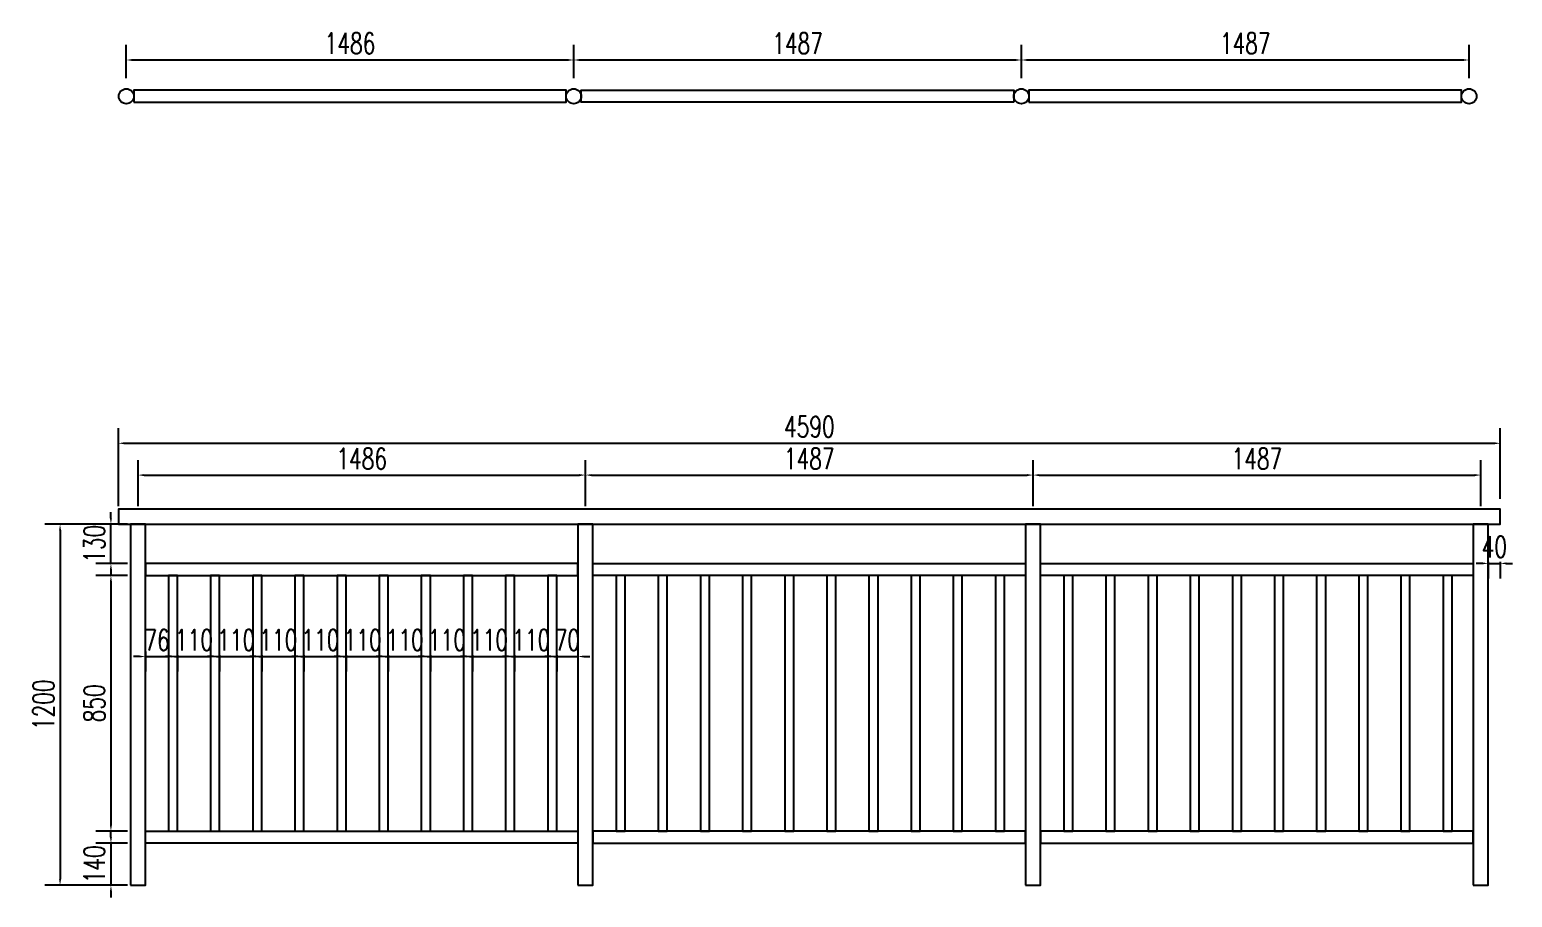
# Model space of a CAD drawing. Header units: millimetres. Extents: x -2430464 to 225692, y -180 to 1805330.
# Drawn here: x -1502092 to -1497167, y 614813 to 617697 of the extents above; entities that cross this region are included whole.
import ezdxf

# ---------------------------------------------------------------- set-up
doc = ezdxf.new("R2010")
doc.units = ezdxf.units.MM
doc.header["$LTSCALE"] = 1000
doc.layers.get('0').update_dxf_attribs({"linetype": 'CONTINUOUS'})
doc.layers.get('DEFPOINTS').update_dxf_attribs({"linetype": 'CONTINUOUS'})
for name, color, linetype in [('W-PLASTIC_RAILINGS塑木栏杆', 6, 'CONTINUOUS'), ('W-WOOD_FLOOR木地板', 30, 'CONTINUOUS'), ('景-通用-文字', 7, 'CONTINUOUS')]:
    doc.layers.add(name, color=color, linetype=linetype)
doc.styles.add('STANDARD_T3', font='simplex.shx', dxfattribs={"width": 0.7, "bigfont": 'gbcbig.shx'})
doc.dimstyles.new('W&&20', dxfattribs={"dimtxt": 70, "dimasz": 20, "dimexe": 50, "dimexo": 60, "dimgap": 20, "dimtad": 1, "dimdec": 0, "dimzin": 0, "dimdsep": 46, "dimtxsty": 'STANDARD_T3', "dimcen": 0.09, "dimclrd": 1, "dimclre": 1, "dimclrt": 7, "dimazin": 2, "dimtfac": 1, "dimtdec": 0, "dimtix": 1, "dimtmove": 2, "dimatfit": 3, "dimfxl": 0, "dimtolj": 1, "dimtzin": 0, "dimarcsym": 0})

# ---------------------------------------------------------------- blocks, each defined once
blk = doc.blocks.new('*D636')
at = {"layer": 'DEFPOINTS', "color": 0, "transparency": 16777216}
for p in [(-1501797.3, 616052.8), (-1501991.3, 614852.8), (-1501757.3, 614852.8)]:
    blk.add_point(p, dxfattribs=at)
at = {"layer": 'W-WOOD_FLOOR木地板', "color": 1, "lineweight": -2, "transparency": 16777216}
for p, q in [((-1501857.3, 616052.8), (-1502041.3, 616052.8)), ((-1501991.3, 616032.8), (-1501991.3, 614872.8)), ((-1501817.3, 614852.8), (-1502041.3, 614852.8))]:
    blk.add_line(p, q, dxfattribs=at)
at = {"layer": 'W-WOOD_FLOOR木地板', "color": 1, "transparency": 16777216}
for points in [[(-1501994.6, 616032.8), (-1501988, 616032.8), (-1501991.3, 616052.8)], [(-1501994.6, 614872.8), (-1501988, 614872.8), (-1501991.3, 614852.8)]]:
    blk.add_solid(points, dxfattribs=at)
at = {"layer": 'W-WOOD_FLOOR木地板', "color": 7, "transparency": 16777216, "insert": (-1502046.3, 615452.8), "char_height": 70, "attachment_point": 5, "rotation": 90, "style": 'STANDARD_T3'}
blk.add_mtext('\\A1;1200', dxfattribs=at)
blk = doc.blocks.new('*D637')
at = {"layer": 'DEFPOINTS', "color": 0, "transparency": 16777216}
for p in [(-1501707.3, 615882.8), (-1501822.3, 615032.8), (-1501707.3, 615032.8)]:
    blk.add_point(p, dxfattribs=at)
at = {"layer": 'W-WOOD_FLOOR木地板', "color": 1, "lineweight": -2, "transparency": 16777216}
for p, q in [((-1501767.3, 615882.8), (-1501872.3, 615882.8)), ((-1501822.3, 615862.8), (-1501822.3, 615052.8)), ((-1501767.3, 615032.8), (-1501872.3, 615032.8))]:
    blk.add_line(p, q, dxfattribs=at)
at = {"layer": 'W-WOOD_FLOOR木地板', "color": 1, "transparency": 16777216}
for points in [[(-1501825.6, 615862.8), (-1501819, 615862.8), (-1501822.3, 615882.8)], [(-1501825.6, 615052.8), (-1501819, 615052.8), (-1501822.3, 615032.8)]]:
    blk.add_solid(points, dxfattribs=at)
at = {"layer": 'W-WOOD_FLOOR木地板', "color": 7, "transparency": 16777216, "insert": (-1501877.3, 615457.8), "char_height": 70, "attachment_point": 5, "rotation": 90, "style": 'STANDARD_T3'}
blk.add_mtext('\\A1;850', dxfattribs=at)
blk = doc.blocks.new('*D635')
at = {"layer": 'DEFPOINTS', "color": 0, "transparency": 16777216}
for p in [(-1501822.3, 616052.8), (-1501707.3, 616052.8), (-1501707.3, 615922.8)]:
    blk.add_point(p, dxfattribs=at)
at = {"layer": 'W-WOOD_FLOOR木地板', "color": 1, "lineweight": -2, "transparency": 16777216}
for p, q in [((-1501822.3, 616072.8), (-1501822.3, 616092.8)), ((-1501767.3, 616052.8), (-1501872.3, 616052.8)), ((-1501822.3, 615922.8), (-1501822.3, 616052.8)), ((-1501767.3, 615922.8), (-1501872.3, 615922.8)), ((-1501822.3, 615902.8), (-1501822.3, 615882.8))]:
    blk.add_line(p, q, dxfattribs=at)
at = {"layer": 'W-WOOD_FLOOR木地板', "color": 1, "transparency": 16777216}
for points in [[(-1501825.6, 616072.8), (-1501819, 616072.8), (-1501822.3, 616052.8)], [(-1501825.6, 615902.8), (-1501819, 615902.8), (-1501822.3, 615922.8)]]:
    blk.add_solid(points, dxfattribs=at)
at = {"layer": 'W-WOOD_FLOOR木地板', "color": 7, "transparency": 16777216, "insert": (-1501877.3, 615987.8), "char_height": 70, "attachment_point": 5, "rotation": 90, "style": 'STANDARD_T3'}
blk.add_mtext('\\A1;130', dxfattribs=at)
blk = doc.blocks.new('*D638')
at = {"layer": 'DEFPOINTS', "color": 0, "transparency": 16777216}
for p in [(-1501707.3, 614992.8), (-1501822.2, 614852.8), (-1501707.3, 614852.8)]:
    blk.add_point(p, dxfattribs=at)
at = {"layer": 'W-WOOD_FLOOR木地板', "color": 1, "lineweight": -2, "transparency": 16777216}
for p, q in [((-1501822.2, 615012.8), (-1501822.2, 615032.8)), ((-1501767.3, 614992.8), (-1501872.2, 614992.8)), ((-1501822.2, 614992.8), (-1501822.2, 614852.8)), ((-1501767.3, 614852.8), (-1501872.2, 614852.8)), ((-1501822.2, 614832.8), (-1501822.2, 614812.8))]:
    blk.add_line(p, q, dxfattribs=at)
at = {"layer": 'W-WOOD_FLOOR木地板', "color": 1, "transparency": 16777216}
for points in [[(-1501825.6, 615012.8), (-1501818.9, 615012.8), (-1501822.2, 614992.8)], [(-1501825.6, 614832.8), (-1501818.9, 614832.8), (-1501822.2, 614852.8)]]:
    blk.add_solid(points, dxfattribs=at)
at = {"layer": 'W-WOOD_FLOOR木地板', "color": 7, "transparency": 16777216, "insert": (-1501877.2, 614922.8), "char_height": 70, "attachment_point": 5, "rotation": 90, "style": 'STANDARD_T3'}
blk.add_mtext('\\A1;140', dxfattribs=at)
blk = doc.blocks.new('*D639')
at = {"layer": 'DEFPOINTS', "color": 0, "transparency": 16777216}
for p in [(-1500246.3, 616216.3), (-1501732.3, 616052.8), (-1500246.3, 616052.8)]:
    blk.add_point(p, dxfattribs=at)
at = {"layer": 'W-WOOD_FLOOR木地板', "color": 1, "lineweight": -2, "transparency": 16777216}
for p, q in [((-1501732.3, 616112.8), (-1501732.3, 616266.3)), ((-1500246.3, 616112.8), (-1500246.3, 616266.3)), ((-1501712.3, 616216.3), (-1500266.3, 616216.3))]:
    blk.add_line(p, q, dxfattribs=at)
at = {"layer": 'W-WOOD_FLOOR木地板', "color": 1, "transparency": 16777216}
for points in [[(-1501712.3, 616219.6), (-1501712.3, 616212.9), (-1501732.3, 616216.3)], [(-1500266.3, 616219.6), (-1500266.3, 616212.9), (-1500246.3, 616216.3)]]:
    blk.add_solid(points, dxfattribs=at)
at = {"layer": 'W-WOOD_FLOOR木地板', "color": 7, "transparency": 16777216, "insert": (-1500989.3, 616271.3), "char_height": 70, "attachment_point": 5, "style": 'STANDARD_T3'}
blk.add_mtext('\\A1;1486', dxfattribs=at)
blk = doc.blocks.new('*D640')
at = {"layer": 'DEFPOINTS', "color": 0, "transparency": 16777216}
for p in [(-1498759.3, 616216.3), (-1500246.3, 616052.8), (-1498759.3, 616052.8)]:
    blk.add_point(p, dxfattribs=at)
at = {"layer": 'W-WOOD_FLOOR木地板', "color": 1, "lineweight": -2, "transparency": 16777216}
for p, q in [((-1500246.3, 616112.8), (-1500246.3, 616266.3)), ((-1498759.3, 616112.8), (-1498759.3, 616266.3)), ((-1500226.3, 616216.3), (-1498779.3, 616216.3))]:
    blk.add_line(p, q, dxfattribs=at)
at = {"layer": 'W-WOOD_FLOOR木地板', "color": 1, "transparency": 16777216}
for points in [[(-1500226.3, 616219.6), (-1500226.3, 616212.9), (-1500246.3, 616216.3)], [(-1498779.3, 616219.6), (-1498779.3, 616212.9), (-1498759.3, 616216.3)]]:
    blk.add_solid(points, dxfattribs=at)
at = {"layer": 'W-WOOD_FLOOR木地板', "color": 7, "transparency": 16777216, "insert": (-1499502.8, 616271.3), "char_height": 70, "attachment_point": 5, "style": 'STANDARD_T3'}
blk.add_mtext('\\A1;1487', dxfattribs=at)
blk = doc.blocks.new('*D641')
at = {"layer": 'DEFPOINTS', "color": 0, "transparency": 16777216}
for p in [(-1497272.3, 616216.3), (-1498759.3, 616052.8), (-1497272.3, 616052.8)]:
    blk.add_point(p, dxfattribs=at)
at = {"layer": 'W-WOOD_FLOOR木地板', "color": 1, "lineweight": -2, "transparency": 16777216}
for p, q in [((-1498759.3, 616112.8), (-1498759.3, 616266.3)), ((-1497272.3, 616112.8), (-1497272.3, 616266.3)), ((-1498739.3, 616216.3), (-1497292.3, 616216.3))]:
    blk.add_line(p, q, dxfattribs=at)
at = {"layer": 'W-WOOD_FLOOR木地板', "color": 1, "transparency": 16777216}
for points in [[(-1498739.3, 616219.6), (-1498739.3, 616212.9), (-1498759.3, 616216.3)], [(-1497292.3, 616219.6), (-1497292.3, 616212.9), (-1497272.3, 616216.3)]]:
    blk.add_solid(points, dxfattribs=at)
at = {"layer": 'W-WOOD_FLOOR木地板', "color": 7, "transparency": 16777216, "insert": (-1498015.8, 616271.3), "char_height": 70, "attachment_point": 5, "style": 'STANDARD_T3'}
blk.add_mtext('\\A1;1487', dxfattribs=at)
blk = doc.blocks.new('*U1112')
at = {"layer": 'W-PLASTIC_RAILINGS塑木栏杆'}
blk.add_lwpolyline([(-15, -420), (15, -420), (15, 430), (-15, 430)], close=True, dxfattribs=at)
blk = doc.blocks.new('*U1113')
at = {"layer": 'W-PLASTIC_RAILINGS塑木栏杆', "color": 0, "linetype": 'ByBlock', "lineweight": -2, "transparency": 16777216}
for p in [(0, 0), (140, 0), (280, 0), (420, 0), (560, 0), (700, 0), (840, 0), (980, 0), (1120, 0), (1260, 0)]:
    blk.add_blockref('*U1112', p, dxfattribs=at)
blk = doc.blocks.new('*D1124')
at = {"layer": 'DEFPOINTS', "color": 0, "transparency": 16777216}
for p in [(-1501707.3, 615690.3), (-1501631.3, 615690.3), (-1501631.3, 615613.3)]:
    blk.add_point(p, dxfattribs=at)
at = {"layer": 'W-WOOD_FLOOR木地板', "color": 1, "lineweight": -2, "transparency": 16777216}
for p, q in [((-1501707.3, 615630.3), (-1501707.3, 615563.3)), ((-1501631.3, 615630.3), (-1501631.3, 615563.3)), ((-1501727.3, 615613.3), (-1501747.3, 615613.3)), ((-1501707.3, 615613.3), (-1501631.3, 615613.3)), ((-1501611.3, 615613.3), (-1501591.3, 615613.3))]:
    blk.add_line(p, q, dxfattribs=at)
at = {"layer": 'W-WOOD_FLOOR木地板', "color": 1, "transparency": 16777216}
for points in [[(-1501727.3, 615616.6), (-1501727.3, 615609.9), (-1501707.3, 615613.3)], [(-1501611.3, 615616.6), (-1501611.3, 615609.9), (-1501631.3, 615613.3)]]:
    blk.add_solid(points, dxfattribs=at)
at = {"layer": 'W-WOOD_FLOOR木地板', "color": 7, "transparency": 16777216, "insert": (-1501669.3, 615668.3), "char_height": 70, "attachment_point": 5, "style": 'STANDARD_T3'}
blk.add_mtext('\\A1;76', dxfattribs=at)
blk = doc.blocks.new('*D1114')
at = {"layer": 'DEFPOINTS', "color": 0, "transparency": 16777216}
for p in [(-1500761.3, 615737.2), (-1500651.3, 615737.2), (-1500651.3, 615613.3)]:
    blk.add_point(p, dxfattribs=at)
at = {"layer": '景-通用-文字', "color": 1, "lineweight": -2, "transparency": 16777216}
for p, q in [((-1500761.3, 615618.3), (-1500761.3, 615563.3)), ((-1500651.3, 615618.3), (-1500651.3, 615563.3)), ((-1500781.3, 615613.3), (-1500801.3, 615613.3)), ((-1500761.3, 615613.3), (-1500651.3, 615613.3)), ((-1500631.3, 615613.3), (-1500611.3, 615613.3))]:
    blk.add_line(p, q, dxfattribs=at)
at = {"layer": '景-通用-文字', "color": 1, "transparency": 16777216}
for points in [[(-1500781.3, 615616.6), (-1500781.3, 615609.9), (-1500761.3, 615613.3)], [(-1500631.3, 615616.6), (-1500631.3, 615609.9), (-1500651.3, 615613.3)]]:
    blk.add_solid(points, dxfattribs=at)
at = {"layer": '景-通用-文字', "color": 7, "transparency": 16777216, "insert": (-1500706.3, 615668.3), "char_height": 70, "attachment_point": 5, "style": 'STANDARD_T3'}
blk.add_mtext('\\A1;110', dxfattribs=at)
blk = doc.blocks.new('*D1115')
at = {"layer": 'DEFPOINTS', "color": 0, "transparency": 16777216}
for p in [(-1500481.3, 615737.2), (-1500371.3, 615737.2), (-1500371.3, 615613.3)]:
    blk.add_point(p, dxfattribs=at)
at = {"layer": '景-通用-文字', "color": 1, "lineweight": -2, "transparency": 16777216}
for p, q in [((-1500481.3, 615618.3), (-1500481.3, 615563.3)), ((-1500371.3, 615618.3), (-1500371.3, 615563.3)), ((-1500501.3, 615613.3), (-1500521.3, 615613.3)), ((-1500481.3, 615613.3), (-1500371.3, 615613.3)), ((-1500351.3, 615613.3), (-1500331.3, 615613.3))]:
    blk.add_line(p, q, dxfattribs=at)
at = {"layer": '景-通用-文字', "color": 1, "transparency": 16777216}
for points in [[(-1500501.3, 615616.6), (-1500501.3, 615609.9), (-1500481.3, 615613.3)], [(-1500351.3, 615616.6), (-1500351.3, 615609.9), (-1500371.3, 615613.3)]]:
    blk.add_solid(points, dxfattribs=at)
at = {"layer": '景-通用-文字', "color": 7, "transparency": 16777216, "insert": (-1500426.3, 615668.3), "char_height": 70, "attachment_point": 5, "style": 'STANDARD_T3'}
blk.add_mtext('\\A1;110', dxfattribs=at)
blk = doc.blocks.new('*D1116')
at = {"layer": 'DEFPOINTS', "color": 0, "transparency": 16777216}
for p in [(-1500341.3, 615737.2), (-1500271.3, 615737.2), (-1500271.3, 615613.3)]:
    blk.add_point(p, dxfattribs=at)
at = {"layer": '景-通用-文字', "color": 1, "lineweight": -2, "transparency": 16777216}
for p, q in [((-1500341.3, 615618.3), (-1500341.3, 615563.3)), ((-1500271.3, 615618.3), (-1500271.3, 615563.3)), ((-1500361.3, 615613.3), (-1500381.3, 615613.3)), ((-1500341.3, 615613.3), (-1500271.3, 615613.3)), ((-1500251.3, 615613.3), (-1500231.3, 615613.3))]:
    blk.add_line(p, q, dxfattribs=at)
at = {"layer": '景-通用-文字', "color": 1, "transparency": 16777216}
for points in [[(-1500361.3, 615616.6), (-1500361.3, 615609.9), (-1500341.3, 615613.3)], [(-1500251.3, 615616.6), (-1500251.3, 615609.9), (-1500271.3, 615613.3)]]:
    blk.add_solid(points, dxfattribs=at)
at = {"layer": '景-通用-文字', "color": 7, "transparency": 16777216, "insert": (-1500306.3, 615668.3), "char_height": 70, "attachment_point": 5, "style": 'STANDARD_T3'}
blk.add_mtext('\\A1;70', dxfattribs=at)
blk = doc.blocks.new('*D1117')
at = {"layer": 'DEFPOINTS', "color": 0, "transparency": 16777216}
for p in [(-1500621.3, 615737.2), (-1500511.3, 615737.2), (-1500511.3, 615613.3)]:
    blk.add_point(p, dxfattribs=at)
at = {"layer": '景-通用-文字', "color": 1, "lineweight": -2, "transparency": 16777216}
for p, q in [((-1500621.3, 615618.3), (-1500621.3, 615563.3)), ((-1500511.3, 615618.3), (-1500511.3, 615563.3)), ((-1500641.3, 615613.3), (-1500661.3, 615613.3)), ((-1500621.3, 615613.3), (-1500511.3, 615613.3)), ((-1500491.3, 615613.3), (-1500471.3, 615613.3))]:
    blk.add_line(p, q, dxfattribs=at)
at = {"layer": '景-通用-文字', "color": 1, "transparency": 16777216}
for points in [[(-1500641.3, 615616.6), (-1500641.3, 615609.9), (-1500621.3, 615613.3)], [(-1500491.3, 615616.6), (-1500491.3, 615609.9), (-1500511.3, 615613.3)]]:
    blk.add_solid(points, dxfattribs=at)
at = {"layer": '景-通用-文字', "color": 7, "transparency": 16777216, "insert": (-1500566.3, 615668.3), "char_height": 70, "attachment_point": 5, "style": 'STANDARD_T3'}
blk.add_mtext('\\A1;110', dxfattribs=at)
blk = doc.blocks.new('*D1118')
at = {"layer": 'DEFPOINTS', "color": 0, "transparency": 16777216}
for p in [(-1500901.3, 615737.2), (-1500791.3, 615737.2), (-1500791.3, 615613.3)]:
    blk.add_point(p, dxfattribs=at)
at = {"layer": '景-通用-文字', "color": 1, "lineweight": -2, "transparency": 16777216}
for p, q in [((-1500901.3, 615618.3), (-1500901.3, 615563.3)), ((-1500791.3, 615618.3), (-1500791.3, 615563.3)), ((-1500921.3, 615613.3), (-1500941.3, 615613.3)), ((-1500901.3, 615613.3), (-1500791.3, 615613.3)), ((-1500771.3, 615613.3), (-1500751.3, 615613.3))]:
    blk.add_line(p, q, dxfattribs=at)
at = {"layer": '景-通用-文字', "color": 1, "transparency": 16777216}
for points in [[(-1500921.3, 615616.6), (-1500921.3, 615609.9), (-1500901.3, 615613.3)], [(-1500771.3, 615616.6), (-1500771.3, 615609.9), (-1500791.3, 615613.3)]]:
    blk.add_solid(points, dxfattribs=at)
at = {"layer": '景-通用-文字', "color": 7, "transparency": 16777216, "insert": (-1500846.3, 615668.3), "char_height": 70, "attachment_point": 5, "style": 'STANDARD_T3'}
blk.add_mtext('\\A1;110', dxfattribs=at)
blk = doc.blocks.new('*D1119')
at = {"layer": 'DEFPOINTS', "color": 0, "transparency": 16777216}
for p in [(-1501041.3, 615737.2), (-1500931.3, 615737.2), (-1500931.3, 615613.3)]:
    blk.add_point(p, dxfattribs=at)
at = {"layer": '景-通用-文字', "color": 1, "lineweight": -2, "transparency": 16777216}
for p, q in [((-1501041.3, 615618.3), (-1501041.3, 615563.3)), ((-1500931.3, 615618.3), (-1500931.3, 615563.3)), ((-1501061.3, 615613.3), (-1501081.3, 615613.3)), ((-1501041.3, 615613.3), (-1500931.3, 615613.3)), ((-1500911.3, 615613.3), (-1500891.3, 615613.3))]:
    blk.add_line(p, q, dxfattribs=at)
at = {"layer": '景-通用-文字', "color": 1, "transparency": 16777216}
for points in [[(-1501061.3, 615616.6), (-1501061.3, 615609.9), (-1501041.3, 615613.3)], [(-1500911.3, 615616.6), (-1500911.3, 615609.9), (-1500931.3, 615613.3)]]:
    blk.add_solid(points, dxfattribs=at)
at = {"layer": '景-通用-文字', "color": 7, "transparency": 16777216, "insert": (-1500986.3, 615668.3), "char_height": 70, "attachment_point": 5, "style": 'STANDARD_T3'}
blk.add_mtext('\\A1;110', dxfattribs=at)
blk = doc.blocks.new('*D1120')
at = {"layer": 'DEFPOINTS', "color": 0, "transparency": 16777216}
for p in [(-1501181.3, 615737.2), (-1501071.3, 615737.2), (-1501071.3, 615613.3)]:
    blk.add_point(p, dxfattribs=at)
at = {"layer": '景-通用-文字', "color": 1, "lineweight": -2, "transparency": 16777216}
for p, q in [((-1501181.3, 615618.3), (-1501181.3, 615563.3)), ((-1501071.3, 615618.3), (-1501071.3, 615563.3)), ((-1501201.3, 615613.3), (-1501221.3, 615613.3)), ((-1501181.3, 615613.3), (-1501071.3, 615613.3)), ((-1501051.3, 615613.3), (-1501031.3, 615613.3))]:
    blk.add_line(p, q, dxfattribs=at)
at = {"layer": '景-通用-文字', "color": 1, "transparency": 16777216}
for points in [[(-1501201.3, 615616.6), (-1501201.3, 615609.9), (-1501181.3, 615613.3)], [(-1501051.3, 615616.6), (-1501051.3, 615609.9), (-1501071.3, 615613.3)]]:
    blk.add_solid(points, dxfattribs=at)
at = {"layer": '景-通用-文字', "color": 7, "transparency": 16777216, "insert": (-1501126.3, 615668.3), "char_height": 70, "attachment_point": 5, "style": 'STANDARD_T3'}
blk.add_mtext('\\A1;110', dxfattribs=at)
blk = doc.blocks.new('*D1121')
at = {"layer": 'DEFPOINTS', "color": 0, "transparency": 16777216}
for p in [(-1501321.3, 615737.2), (-1501211.3, 615737.2), (-1501211.3, 615613.3)]:
    blk.add_point(p, dxfattribs=at)
at = {"layer": '景-通用-文字', "color": 1, "lineweight": -2, "transparency": 16777216}
for p, q in [((-1501321.3, 615618.3), (-1501321.3, 615563.3)), ((-1501211.3, 615618.3), (-1501211.3, 615563.3)), ((-1501341.3, 615613.3), (-1501361.3, 615613.3)), ((-1501321.3, 615613.3), (-1501211.3, 615613.3)), ((-1501191.3, 615613.3), (-1501171.3, 615613.3))]:
    blk.add_line(p, q, dxfattribs=at)
at = {"layer": '景-通用-文字', "color": 1, "transparency": 16777216}
for points in [[(-1501341.3, 615616.6), (-1501341.3, 615609.9), (-1501321.3, 615613.3)], [(-1501191.3, 615616.6), (-1501191.3, 615609.9), (-1501211.3, 615613.3)]]:
    blk.add_solid(points, dxfattribs=at)
at = {"layer": '景-通用-文字', "color": 7, "transparency": 16777216, "insert": (-1501266.3, 615668.3), "char_height": 70, "attachment_point": 5, "style": 'STANDARD_T3'}
blk.add_mtext('\\A1;110', dxfattribs=at)
blk = doc.blocks.new('*D1122')
at = {"layer": 'DEFPOINTS', "color": 0, "transparency": 16777216}
for p in [(-1501461.3, 615737.2), (-1501351.3, 615737.2), (-1501351.3, 615613.3)]:
    blk.add_point(p, dxfattribs=at)
at = {"layer": '景-通用-文字', "color": 1, "lineweight": -2, "transparency": 16777216}
for p, q in [((-1501461.3, 615618.3), (-1501461.3, 615563.3)), ((-1501351.3, 615618.3), (-1501351.3, 615563.3)), ((-1501481.3, 615613.3), (-1501501.3, 615613.3)), ((-1501461.3, 615613.3), (-1501351.3, 615613.3)), ((-1501331.3, 615613.3), (-1501311.3, 615613.3))]:
    blk.add_line(p, q, dxfattribs=at)
at = {"layer": '景-通用-文字', "color": 1, "transparency": 16777216}
for points in [[(-1501481.3, 615616.6), (-1501481.3, 615609.9), (-1501461.3, 615613.3)], [(-1501331.3, 615616.6), (-1501331.3, 615609.9), (-1501351.3, 615613.3)]]:
    blk.add_solid(points, dxfattribs=at)
at = {"layer": '景-通用-文字', "color": 7, "transparency": 16777216, "insert": (-1501406.3, 615668.3), "char_height": 70, "attachment_point": 5, "style": 'STANDARD_T3'}
blk.add_mtext('\\A1;110', dxfattribs=at)
blk = doc.blocks.new('*D1123')
at = {"layer": 'DEFPOINTS', "color": 0, "transparency": 16777216}
for p in [(-1501601.3, 615737.2), (-1501491.3, 615737.2), (-1501491.3, 615613.3)]:
    blk.add_point(p, dxfattribs=at)
at = {"layer": '景-通用-文字', "color": 1, "lineweight": -2, "transparency": 16777216}
for p, q in [((-1501601.3, 615618.3), (-1501601.3, 615563.3)), ((-1501491.3, 615618.3), (-1501491.3, 615563.3)), ((-1501621.3, 615613.3), (-1501641.3, 615613.3)), ((-1501601.3, 615613.3), (-1501491.3, 615613.3)), ((-1501471.3, 615613.3), (-1501451.3, 615613.3))]:
    blk.add_line(p, q, dxfattribs=at)
at = {"layer": '景-通用-文字', "color": 1, "transparency": 16777216}
for points in [[(-1501621.3, 615616.6), (-1501621.3, 615609.9), (-1501601.3, 615613.3)], [(-1501471.3, 615616.6), (-1501471.3, 615609.9), (-1501491.3, 615613.3)]]:
    blk.add_solid(points, dxfattribs=at)
at = {"layer": '景-通用-文字', "color": 7, "transparency": 16777216, "insert": (-1501546.3, 615668.3), "char_height": 70, "attachment_point": 5, "style": 'STANDARD_T3'}
blk.add_mtext('\\A1;110', dxfattribs=at)
blk = doc.blocks.new('*U1405')
at = {"layer": 'W-PLASTIC_RAILINGS塑木栏杆'}
blk.add_lwpolyline([(-15, -420), (15, -420), (15, 430), (-15, 430)], close=True, dxfattribs=at)
blk = doc.blocks.new('*U1406')
at = {"layer": 'W-PLASTIC_RAILINGS塑木栏杆', "color": 0, "linetype": 'ByBlock', "lineweight": -2, "transparency": 16777216}
for p in [(0, 0), (140, 0), (280, 0), (420, 0), (560, 0), (700, 0), (840, 0), (980, 0), (1120, 0), (1260, 0)]:
    blk.add_blockref('*U1405', p, dxfattribs=at)
blk = doc.blocks.new('*U1407')
at = {"layer": 'W-PLASTIC_RAILINGS塑木栏杆'}
blk.add_lwpolyline([(-15, -420), (15, -420), (15, 430), (-15, 430)], close=True, dxfattribs=at)
blk = doc.blocks.new('*U1408')
at = {"layer": 'W-PLASTIC_RAILINGS塑木栏杆', "color": 0, "linetype": 'ByBlock', "lineweight": -2, "transparency": 16777216}
for p in [(0, 0), (140, 0), (280, 0), (420, 0), (560, 0), (700, 0), (840, 0), (980, 0), (1120, 0), (1260, 0)]:
    blk.add_blockref('*U1407', p, dxfattribs=at)
blk = doc.blocks.new('*D2133')
at = {"color": 1, "lineweight": -2, "transparency": 16777216}
for p, q in [((-1497267.3, 615922.8), (-1497287.3, 615922.8)), ((-1497247.3, 615927.8), (-1497247.3, 615872.8)), ((-1497247.3, 615922.8), (-1497207.3, 615922.8)), ((-1497207.3, 615927.8), (-1497207.3, 615872.8)), ((-1497187.3, 615922.8), (-1497167.3, 615922.8))]:
    blk.add_line(p, q, dxfattribs=at)
at = {"color": 1, "transparency": 16777216}
for points in [[(-1497267.3, 615926.1), (-1497267.3, 615919.4), (-1497247.3, 615922.8)], [(-1497187.3, 615926.1), (-1497187.3, 615919.4), (-1497207.3, 615922.8)]]:
    blk.add_solid(points, dxfattribs=at)
at = {"layer": 'DEFPOINTS', "color": 0, "transparency": 16777216}
for p in [(-1497247.3, 616052.8), (-1497207.3, 616052.8), (-1497207.3, 615922.8)]:
    blk.add_point(p, dxfattribs=at)
at = {"color": 7, "transparency": 16777216, "insert": (-1497227.3, 615977.8), "char_height": 70, "attachment_point": 5, "style": 'STANDARD_T3'}
blk.add_mtext('\\A1;40', dxfattribs=at)
blk = doc.blocks.new('*D2135')
at = {"layer": 'DEFPOINTS', "color": 0, "transparency": 16777216}
for p in [(-1497207.3, 616322), (-1497207.3, 616077.8), (-1501797.3, 616052.8)]:
    blk.add_point(p, dxfattribs=at)
at = {"layer": 'W-WOOD_FLOOR木地板', "color": 1, "lineweight": -2, "transparency": 16777216}
for p, q in [((-1501797.3, 616112.8), (-1501797.3, 616372)), ((-1497207.3, 616137.8), (-1497207.3, 616372)), ((-1501777.3, 616322), (-1497227.3, 616322))]:
    blk.add_line(p, q, dxfattribs=at)
at = {"layer": 'W-WOOD_FLOOR木地板', "color": 1, "transparency": 16777216}
for points in [[(-1501777.3, 616325.3), (-1501777.3, 616318.6), (-1501797.3, 616322)], [(-1497227.3, 616325.3), (-1497227.3, 616318.6), (-1497207.3, 616322)]]:
    blk.add_solid(points, dxfattribs=at)
at = {"layer": 'W-WOOD_FLOOR木地板', "color": 7, "transparency": 16777216, "insert": (-1499502.3, 616377), "char_height": 70, "attachment_point": 5, "style": 'STANDARD_T3'}
blk.add_mtext('\\A1;4590', dxfattribs=at)
blk = doc.blocks.new('*D2248')
at = {"color": 1, "lineweight": -2, "transparency": 16777216}
for p, q in [((-1501771.2, 617535.3), (-1501771.2, 617645.9)), ((-1500285.2, 617535.3), (-1500285.2, 617645.9)), ((-1501751.2, 617595.9), (-1500305.2, 617595.9))]:
    blk.add_line(p, q, dxfattribs=at)
at = {"color": 1, "transparency": 16777216}
for points in [[(-1501751.2, 617599.2), (-1501751.2, 617592.6), (-1501771.2, 617595.9)], [(-1500305.2, 617599.2), (-1500305.2, 617592.6), (-1500285.2, 617595.9)]]:
    blk.add_solid(points, dxfattribs=at)
at = {"layer": 'DEFPOINTS', "color": 0, "transparency": 16777216}
for p in [(-1500285.2, 617595.9), (-1501771.2, 617475.3), (-1500285.2, 617475.3)]:
    blk.add_point(p, dxfattribs=at)
at = {"color": 7, "transparency": 16777216, "insert": (-1501028.2, 617650.9), "char_height": 70, "attachment_point": 5, "style": 'STANDARD_T3'}
blk.add_mtext('\\A1;1486', dxfattribs=at)
blk = doc.blocks.new('*D2249')
at = {"color": 1, "lineweight": -2, "transparency": 16777216}
for p, q in [((-1500285.2, 617535.3), (-1500285.2, 617645.9)), ((-1498798.2, 617535.3), (-1498798.2, 617645.9)), ((-1500265.2, 617595.9), (-1498818.2, 617595.9))]:
    blk.add_line(p, q, dxfattribs=at)
at = {"color": 1, "transparency": 16777216}
for points in [[(-1500265.2, 617599.2), (-1500265.2, 617592.6), (-1500285.2, 617595.9)], [(-1498818.2, 617599.2), (-1498818.2, 617592.6), (-1498798.2, 617595.9)]]:
    blk.add_solid(points, dxfattribs=at)
at = {"layer": 'DEFPOINTS', "color": 0, "transparency": 16777216}
for p in [(-1498798.2, 617595.9), (-1500285.2, 617475.3), (-1498798.2, 617475.3)]:
    blk.add_point(p, dxfattribs=at)
at = {"color": 7, "transparency": 16777216, "insert": (-1499541.7, 617650.9), "char_height": 70, "attachment_point": 5, "style": 'STANDARD_T3'}
blk.add_mtext('\\A1;1487', dxfattribs=at)
blk = doc.blocks.new('*D2250')
at = {"color": 1, "lineweight": -2, "transparency": 16777216}
for p, q in [((-1498798.2, 617535.3), (-1498798.2, 617645.9)), ((-1497311.2, 617535.3), (-1497311.2, 617645.9)), ((-1498778.2, 617595.9), (-1497331.2, 617595.9))]:
    blk.add_line(p, q, dxfattribs=at)
at = {"color": 1, "transparency": 16777216}
for points in [[(-1498778.2, 617599.2), (-1498778.2, 617592.6), (-1498798.2, 617595.9)], [(-1497331.2, 617599.2), (-1497331.2, 617592.6), (-1497311.2, 617595.9)]]:
    blk.add_solid(points, dxfattribs=at)
at = {"layer": 'DEFPOINTS', "color": 0, "transparency": 16777216}
for p in [(-1497311.2, 617595.9), (-1498798.2, 617475.3), (-1497311.2, 617475.3)]:
    blk.add_point(p, dxfattribs=at)
at = {"color": 7, "transparency": 16777216, "insert": (-1498054.7, 617650.9), "char_height": 70, "attachment_point": 5, "style": 'STANDARD_T3'}
blk.add_mtext('\\A1;1487', dxfattribs=at)

msp = doc.modelspace()

# ---------------------------------------------------------------- linework, layer by layer
at = {"layer": 'W-PLASTIC_RAILINGS塑木栏杆'}
for points in [[(-1501746.19, 617455.26), (-1500310.19, 617455.26), (-1500310.19, 617495.26), (-1501746.19, 617495.26)], [(-1498823.19, 617455.26), (-1500260.19, 617455.26), (-1500260.19, 617495.26), (-1498823.19, 617495.26)], [(-1498773.19, 617455.26), (-1497336.19, 617455.26), (-1497336.19, 617495.26), (-1498773.19, 617495.26)], [(-1501797.3, 616052.76), (-1497207.3, 616052.76), (-1497207.3, 616102.76), (-1501797.3, 616102.76)], [(-1501757.3, 614852.76), (-1501707.3, 614852.76), (-1501707.3, 616052.76), (-1501757.3, 616052.76)], [(-1500271.3, 614852.76), (-1500221.3, 614852.76), (-1500221.3, 616052.76), (-1500271.3, 616052.76)], [(-1498784.3, 614852.76), (-1498734.3, 614852.76), (-1498734.3, 616052.76), (-1498784.3, 616052.76)], [(-1497297.3, 614852.76), (-1497247.3, 614852.76), (-1497247.3, 616052.76), (-1497297.3, 616052.76)], [(-1501707.3, 615882.76), (-1500271.3, 615882.76), (-1500271.3, 615922.76), (-1501707.3, 615922.76)], [(-1498784.3, 615882.76), (-1500221.3, 615882.76), (-1500221.3, 615922.76), (-1498784.3, 615922.76)], [(-1497297.3, 615882.76), (-1498734.3, 615882.76), (-1498734.3, 615922.76), (-1497297.3, 615922.76)], [(-1501707.3, 615032.76), (-1500271.3, 615032.76), (-1500271.3, 614992.76), (-1501707.3, 614992.76)], [(-1498784.3, 615032.76), (-1500221.3, 615032.76), (-1500221.3, 614992.76), (-1498784.3, 614992.76)], [(-1497297.3, 615032.76), (-1498734.3, 615032.76), (-1498734.3, 614992.76), (-1497297.3, 614992.76)]]:
    msp.add_lwpolyline(points, close=True, dxfattribs=at)
for centre in [(-1501771.19, 617475.26), (-1500285.19, 617475.26), (-1498798.19, 617475.26), (-1497311.19, 617475.26)]:
    msp.add_circle(centre, 25, dxfattribs=at)

# ---------------------------------------------------------------- block references
for name, p in [('*U1113', (-1501616.3, 615452.76)), ('*U1406', (-1500129.3, 615452.76)), ('*U1408', (-1498642.3, 615452.76))]:
    msp.add_blockref(name, p, dxfattribs=at)

# ---------------------------------------------------------------- dimensions: what is measured, and where the dimension line sits
for base, p1, p2, picture, middle in [((-1500285.19, 617595.89), (-1501771.19, 617475.26), (-1500285.19, 617475.26), '*D2248', (-1501028.19, 617650.89)), ((-1498798.19, 617595.89), (-1500285.19, 617475.26), (-1498798.19, 617475.26), '*D2249', (-1499541.69, 617650.89)), ((-1497311.19, 617595.89), (-1498798.19, 617475.26), (-1497311.19, 617475.26), '*D2250', (-1498054.69, 617650.89))]:
    dim = msp.add_linear_dim(base=base, p1=p1, p2=p2, dimstyle='W&&20')
    dim.commit()
    dim.dimension.update_dxf_attribs({"geometry": picture, "text_midpoint": middle})
at = {"color": 1}
dim = msp.add_linear_dim(base=(-1497207.3, 615922.76), p1=(-1497247.3, 616052.76), p2=(-1497207.3, 616052.76), dimstyle='W&&20', override={"dimfxl": 5, "dimfxlon": 1, "dimarcsym": 2}, dxfattribs=at)
dim.commit()
dim.dimension.update_dxf_attribs({"geometry": '*D2133', "text_midpoint": (-1497227.3, 615977.76)})
at = {"layer": 'W-WOOD_FLOOR木地板'}
for base, p1, p2, picture, middle in [((-1497207.3, 616321.96), (-1501797.3, 616052.76), (-1497207.3, 616077.76), '*D2135', (-1499502.3, 616376.96)), ((-1500246.3, 616216.26), (-1501732.3, 616052.76), (-1500246.3, 616052.76), '*D639', (-1500989.3, 616271.26)), ((-1498759.3, 616216.26), (-1500246.3, 616052.76), (-1498759.3, 616052.76), '*D640', (-1499502.8, 616271.26)), ((-1497272.3, 616216.26), (-1498759.3, 616052.76), (-1497272.3, 616052.76), '*D641', (-1498015.8, 616271.26)), ((-1501631.3, 615613.26), (-1501707.3, 615690.26), (-1501631.3, 615690.26), '*D1124', (-1501669.3, 615668.26))]:
    dim = msp.add_linear_dim(base=base, p1=p1, p2=p2, dimstyle='W&&20', dxfattribs=at)
    dim.commit()
    dim.dimension.update_dxf_attribs({"geometry": picture, "text_midpoint": middle})
for base, p1, p2, picture, middle in [((-1501822.3, 616052.76), (-1501707.3, 615922.76), (-1501707.3, 616052.76), '*D635', (-1501877.3, 615987.76)), ((-1501991.3, 614852.76), (-1501797.3, 616052.76), (-1501757.3, 614852.76), '*D636', (-1502046.3, 615452.76)), ((-1501822.3, 615032.76), (-1501707.3, 615882.76), (-1501707.3, 615032.76), '*D637', (-1501877.3, 615457.76)), ((-1501822.23, 614852.76), (-1501707.3, 614992.76), (-1501707.3, 614852.76), '*D638', (-1501877.23, 614922.76))]:
    dim = msp.add_linear_dim(base=base, p1=p1, p2=p2, angle=90, dimstyle='W&&20', dxfattribs=at)
    dim.commit()
    dim.dimension.update_dxf_attribs({"geometry": picture, "text_midpoint": middle})
at = {"layer": '景-通用-文字', "color": 3}
for base, p1, p2, picture, middle in [((-1501491.3, 615613.26), (-1501601.3, 615737.17), (-1501491.3, 615737.17), '*D1123', (-1501546.3, 615668.26)), ((-1501351.3, 615613.26), (-1501461.3, 615737.17), (-1501351.3, 615737.17), '*D1122', (-1501406.3, 615668.26)), ((-1501211.3, 615613.26), (-1501321.3, 615737.17), (-1501211.3, 615737.17), '*D1121', (-1501266.3, 615668.26)), ((-1501071.3, 615613.26), (-1501181.3, 615737.17), (-1501071.3, 615737.17), '*D1120', (-1501126.3, 615668.26)), ((-1500931.3, 615613.26), (-1501041.3, 615737.17), (-1500931.3, 615737.17), '*D1119', (-1500986.3, 615668.26)), ((-1500791.3, 615613.26), (-1500901.3, 615737.17), (-1500791.3, 615737.17), '*D1118', (-1500846.3, 615668.26)), ((-1500651.3, 615613.26), (-1500761.3, 615737.17), (-1500651.3, 615737.17), '*D1114', (-1500706.3, 615668.26)), ((-1500511.3, 615613.26), (-1500621.3, 615737.17), (-1500511.3, 615737.17), '*D1117', (-1500566.3, 615668.26)), ((-1500371.3, 615613.26), (-1500481.3, 615737.17), (-1500371.3, 615737.17), '*D1115', (-1500426.3, 615668.26)), ((-1500271.3, 615613.26), (-1500341.3, 615737.17), (-1500271.3, 615737.17), '*D1116', (-1500306.3, 615668.26))]:
    dim = msp.add_linear_dim(base=base, p1=p1, p2=p2, dimstyle='W&&20', override={"dimfxl": 5, "dimfxlon": 1, "dimarcsym": 2}, dxfattribs=at)
    dim.commit()
    dim.dimension.update_dxf_attribs({"geometry": picture, "text_midpoint": middle})

doc.saveas('drawing.dxf')
